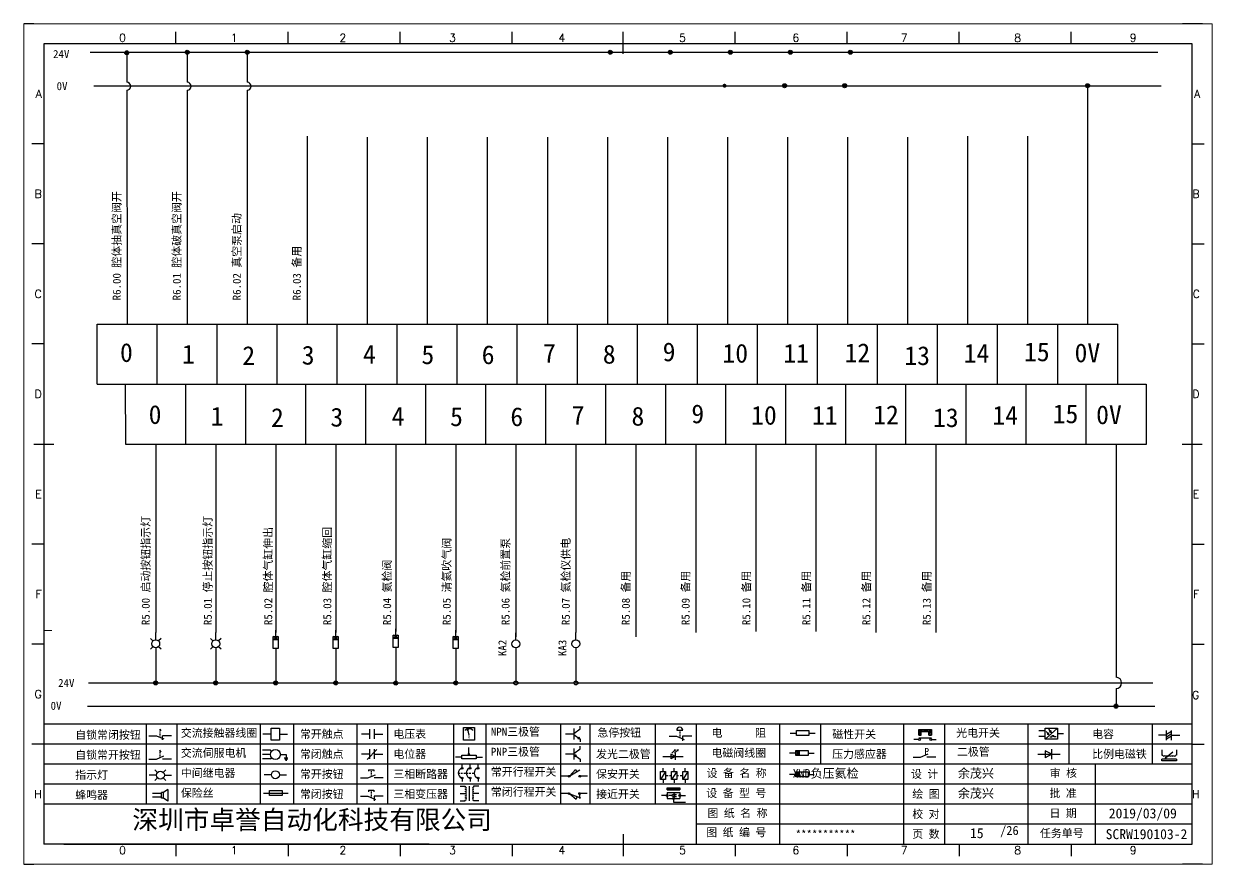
# Model space of a CAD drawing. Header units: millimetres. Extents: x -300 to 4617, y -106 to 3179.
# Drawn here: x 1323.8 to 1620.8, y 2968.8 to 3178.8 of the extents above; entities that cross this region are included whole.
import ezdxf
from ezdxf.enums import TextEntityAlignment as Align

# ---------------------------------------------------------------- set-up
doc = ezdxf.new("R2010")
doc.units = ezdxf.units.MM
doc.layers.add('AE_BOR', color=1, linetype='Continuous')
doc.layers.add('MISC', color=2, linetype='Continuous')
doc.styles.get("Standard").update_dxf_attribs({"font": ''})
doc.styles.add('WD', font='romans.shx', dxfattribs={"width": 0.8, "bigfont": 'gbcbig.shx'})
doc.styles.add('样式 0', font='')
doc.styles.add('汉字', font='')
doc.styles.get('Standard').set_extended_font_data('SimSun')
doc.styles.get('样式 0').set_extended_font_data('KaiTi_GB2312')
doc.styles.get('汉字').set_extended_font_data('新宋体')

# ---------------------------------------------------------------- blocks, each defined once
blk = doc.blocks.new('磁性开关')
at = {"linetype": 'ByBlock'}
h = blk.add_hatch(dxfattribs=at)
h.set_pattern_fill('ANSI31', color=256, scale=0.1, style=0)
h.paths.add_polyline_path([(-1910.88, -776.69), (-1910.88, -775.29), (-1907.69, -775.29), (-1907.69, -776.69), (-1908.31, -776.69), (-1908.31, -775.79), (-1910.25, -775.79), (-1910.25, -776.69)])
for p, q in [((-1910.91, -777.81), (-1912.09, -777.81)), ((-1910.88, -776.69), (-1910.88, -775.29)), ((-1910.88, -775.29), (-1907.69, -775.29)), ((-1910.88, -776.69), (-1910.25, -776.69)), ((-1910.88, -777.39), (-1907.69, -777.39)), ((-1910.25, -776.69), (-1910.25, -775.79)), ((-1910.25, -775.79), (-1908.31, -775.79)), ((-1908.31, -776.69), (-1908.31, -775.79)), ((-1908.31, -776.69), (-1907.69, -776.69)), ((-1907.69, -775.29), (-1907.69, -776.69)), ((-1907.66, -777.81), (-1906.48, -777.81))]:
    blk.add_line(p, q, dxfattribs=at)
for centre in [(-1910.68, -777.81), (-1907.88, -777.81)]:
    blk.add_circle(centre, 0.225, dxfattribs=at)
blk = doc.blocks.new('*U94')
at = {"linetype": 'ByBlock'}
for p, q in [((-1909.23, -780.45), (-1909.23, -780.67)), ((-1909.23, -780.45), (-1908.92, -780.84)), ((-1909.23, -780.84), (-1909.23, -781.05)), ((-1911.92, -782.07), (-1910.06, -782.07)), ((-1910.06, -782.07), (-1908.18, -782.88)), ((-1909.23, -781.23), (-1909.23, -781.44)), ((-1909.23, -781.61), (-1909.23, -781.83)), ((-1909.23, -782), (-1909.23, -782.21)), ((-1909.23, -782.38), (-1909.23, -782.43)), ((-1908.52, -783.07), (-1908.52, -782.07)), ((-1906.25, -782.07), (-1908.52, -782.07))]:
    blk.add_line(p, q, dxfattribs=at)
blk = doc.blocks.new('*U95')
at = {"linetype": 'ByBlock'}
for p, q in [((-1911.92, -792.89), (-1910.06, -792.89)), ((-1910.06, -792.89), (-1908.18, -792.08)), ((-1908.88, -791.17), (-1909.23, -790.71)), ((-1909.23, -790.71), (-1909.23, -790.92)), ((-1909.23, -791.09), (-1909.23, -791.31)), ((-1909.23, -791.48), (-1909.23, -791.69)), ((-1909.23, -791.86), (-1909.23, -792.08)), ((-1909.23, -792.25), (-1909.23, -792.47)), ((-1906.25, -792.89), (-1908.52, -792.89))]:
    blk.add_line(p, q, dxfattribs=at)
blk = doc.blocks.new('蜂鸣器')
at = {"linetype": 'ByBlock'}
for p, q in [((-1907.17, -795.53), (-1908.25, -796.26)), ((-1907.17, -795.53), (-1907.17, -798.41)), ((-1908.8, -796.48), (-1911.01, -796.48)), ((-1908.8, -797.46), (-1911.01, -797.46)), ((-1908.25, -796.26), (-1908.8, -796.26)), ((-1908.8, -797.68), (-1908.8, -796.26)), ((-1908.25, -797.68), (-1908.8, -797.68)), ((-1908.25, -797.68), (-1908.25, -796.26)), ((-1907.17, -798.41), (-1908.25, -797.68))]:
    blk.add_line(p, q, dxfattribs=at)
blk = doc.blocks.new('指示灯')
at = {"linetype": 'ByBlock'}
for p, q in [((-1854.25, -776.92), (-1856.06, -776.92)), ((-1854.62, -775.59), (-1853.97, -776.23)), ((-1854.62, -778.25), (-1853.97, -777.61)), ((-1851.9, -775.59), (-1852.54, -776.23)), ((-1851.9, -778.25), (-1852.54, -777.61)), ((-1852.26, -776.92), (-1850.45, -776.92))]:
    blk.add_line(p, q, dxfattribs=at)
blk.add_circle((-1853.26, -776.92), 0.992, dxfattribs=at)
blk = doc.blocks.new('光电开关')
at = {"linetype": 'ByBlock'}
h = blk.add_hatch(dxfattribs=at)
h.set_pattern_fill('ANSI31', color=256, scale=0.01, style=0)
h.set_pattern_definition([(45, (0.172267, 0), (-0.0224506403, 0.0224506403), [])])
h.paths.add_polyline_path([(-1882.44, -776.34), (-1882.5, -775.91), (-1882.68, -776.07)])
h.paths.add_polyline_path([(-1882.86, -776.23), (-1882.44, -776.34), (-1882.68, -776.07)])
h.paths.add_polyline_path([(-1883.05, -776.88), (-1883.11, -776.45), (-1883.29, -776.61)])
h.paths.add_polyline_path([(-1883.47, -776.77), (-1883.05, -776.88), (-1883.29, -776.61)])
for p, q in [((-1884.01, -775.96), (-1885.56, -775.96)), ((-1884.01, -777.39), (-1885.56, -777.39)), ((-1880.91, -775.3), (-1884.01, -778.05)), ((-1883.75, -776.09), (-1883.05, -776.88)), ((-1883.11, -776.45), (-1883.47, -776.77)), ((-1883.05, -776.88), (-1883.47, -776.77)), ((-1883.14, -775.55), (-1882.44, -776.34)), ((-1883.05, -776.88), (-1883.11, -776.45)), ((-1882.5, -775.91), (-1882.86, -776.23)), ((-1882.44, -776.34), (-1882.86, -776.23)), ((-1882.78, -777.47), (-1882.23, -777.47)), ((-1882.44, -776.34), (-1882.5, -775.91)), ((-1882.23, -777.47), (-1882.23, -777.14)), ((-1882.23, -777.14), (-1881.78, -777.14)), ((-1881.78, -777.47), (-1881.78, -777.14)), ((-1881.23, -777.47), (-1881.78, -777.47)), ((-1879.37, -776.67), (-1880.91, -776.67))]:
    blk.add_line(p, q, dxfattribs=at)
blk.add_lwpolyline([(-1884.01, -775.3), (-1880.91, -775.3), (-1880.91, -778.05), (-1884.01, -778.05)], close=True, dxfattribs=at)
blk = doc.blocks.new('交流接触器线圈')
at = {"linetype": 'ByBlock'}
for p, q in [((-1880.82, -781.77), (-1882.87, -781.77)), ((-1878.72, -781.77), (-1876.67, -781.77))]:
    blk.add_line(p, q, dxfattribs=at)
blk.add_lwpolyline([(-1880.82, -780.28), (-1878.72, -780.28), (-1878.72, -783.26), (-1880.82, -783.26)], close=True, dxfattribs=at)
blk = doc.blocks.new('交流伺服电机')
at = {"linetype": 'ByBlock'}
for p, q in [((-1880.97, -785.75), (-1882.94, -785.75)), ((-1880.97, -786.85), (-1882.94, -786.85)), ((-1880.97, -785.75), (-1880.65, -786.03)), ((-1878.49, -786.85), (-1877.07, -786.85)), ((-1877.07, -786.85), (-1877.07, -787.72)), ((-1880.97, -787.94), (-1882.94, -787.94)), ((-1880.97, -787.94), (-1880.65, -787.67)), ((-1877.54, -787.72), (-1876.59, -787.72)), ((-1877.38, -788.01), (-1876.75, -788.01)), ((-1877.23, -788.29), (-1876.9, -788.29))]:
    blk.add_line(p, q, dxfattribs=at)
blk.add_circle((-1879.73, -786.85), 1.24, dxfattribs=at)
blk = doc.blocks.new('中间继电器')
at = {"linetype": 'ByBlock'}
for p, q in [((-1880.72, -791.92), (-1882.54, -791.92)), ((-1878.74, -791.92), (-1876.92, -791.92))]:
    blk.add_line(p, q, dxfattribs=at)
blk.add_circle((-1879.73, -791.92), 0.992, dxfattribs=at)
blk = doc.blocks.new('保险丝')
at = {"linetype": 'ByBlock'}
blk.add_line((-1882.72, -796.49), (-1876.55, -796.49), dxfattribs=at)
blk.add_lwpolyline([(-1881.2, -795.86), (-1878.06, -795.86), (-1878.06, -797.12), (-1881.2, -797.12)], close=True, dxfattribs=at)
blk = doc.blocks.new('常开按钮')
at = {"linetype": 'ByBlock'}
for p, q in [((-1910.06, -787.73), (-1908.18, -786.93)), ((-1909.9, -785.68), (-1908.56, -785.68)), ((-1909.9, -785.68), (-1909.9, -786.07)), ((-1909.23, -785.68), (-1909.23, -785.89)), ((-1909.23, -786.06), (-1909.23, -786.28)), ((-1909.23, -786.45), (-1909.23, -786.67)), ((-1909.23, -786.84), (-1909.23, -787.05)), ((-1908.56, -785.68), (-1908.56, -786.07)), ((-1911.92, -787.73), (-1910.06, -787.73)), ((-1909.23, -787.22), (-1909.23, -787.38)), ((-1906.25, -787.73), (-1908.52, -787.73))]:
    blk.add_line(p, q, dxfattribs=at)
blk = doc.blocks.new('常开触点')
at = {"linetype": 'ByBlock'}
for p, q in [((-1853.82, -782.99), (-1853.82, -780.56)), ((-1852.6, -782.99), (-1852.6, -780.56)), ((-1853.82, -781.77), (-1855.88, -781.77)), ((-1852.6, -781.77), (-1850.55, -781.77))]:
    blk.add_line(p, q, dxfattribs=at)
blk = doc.blocks.new('常闭触点')
at = {"linetype": 'ByBlock'}
for p, q in [((-1853.82, -786.77), (-1855.88, -786.77)), ((-1852.01, -785.66), (-1854.43, -788.1)), ((-1853.82, -787.99), (-1853.82, -785.56)), ((-1852.6, -787.99), (-1852.6, -785.56)), ((-1852.6, -786.77), (-1850.55, -786.77))]:
    blk.add_line(p, q, dxfattribs=at)
blk = doc.blocks.new('常闭按钮')
at = {"linetype": 'ByBlock'}
for p, q in [((-1856.13, -792.28), (-1854.28, -792.28)), ((-1854.28, -792.28), (-1852.4, -793.09)), ((-1854.11, -790.83), (-1852.77, -790.83)), ((-1854.11, -790.83), (-1854.11, -791.22)), ((-1853.44, -790.83), (-1853.44, -791.04)), ((-1853.44, -791.21), (-1853.44, -791.43)), ((-1853.44, -791.6), (-1853.44, -791.82)), ((-1853.44, -791.99), (-1853.44, -792.2)), ((-1853.44, -792.37), (-1853.44, -792.53)), ((-1852.77, -790.83), (-1852.77, -791.22)), ((-1850.47, -792.28), (-1852.73, -792.28)), ((-1852.73, -792.28), (-1852.73, -793.43))]:
    blk.add_line(p, q, dxfattribs=at)
blk = doc.blocks.new('电磁阀线圈')
at = {"linetype": 'ByBlock'}
for p, q in [((-1854.61, -795.92), (-1853.75, -797.16)), ((-1853.75, -795.92), (-1854.61, -797.16)), ((-1853.75, -795.92), (-1853.75, -797.16)), ((-1854.61, -796.54), (-1856.17, -796.54)), ((-1851.53, -796.54), (-1849.97, -796.54))]:
    blk.add_line(p, q, dxfattribs=at)
blk.add_lwpolyline([(-1854.61, -795.92), (-1851.53, -795.92), (-1851.53, -797.16), (-1854.61, -797.16)], close=True, dxfattribs=at)
blk = doc.blocks.new('电压表')
at = {"linetype": 'ByBlock'}
for p, q in [((-1814.84, -780.75), (-1814.91, -781.13)), ((-1814.6, -781.05), (-1814.91, -781.13)), ((-1814.84, -780.75), (-1814.46, -782.26)), ((-1814.84, -780.75), (-1814.6, -781.05))]:
    blk.add_line(p, q, dxfattribs=at)
blk.add_lwpolyline([(-1815.84, -780.34), (-1813.07, -780.34), (-1813.07, -783.49), (-1815.84, -783.49)], close=True, dxfattribs=at)
blk.add_arc((-1814.46, -782.26), 1.56, 46.8313, 133.1687, dxfattribs=at)
at = {"linetype": 'ByBlock', "insert": (-1814.7, -782.39), "char_height": 0.75, "width": 0.6768, "attachment_point": 1}
blk.add_mtext('V', dxfattribs=at)
blk = doc.blocks.new('电位器')
at = {"linetype": 'ByBlock'}
for p, q in [((-1814.45, -787.3), (-1814.62, -786.96)), ((-1814.62, -786.96), (-1814.27, -786.96)), ((-1814.45, -787.3), (-1814.45, -785.39)), ((-1814.45, -787.3), (-1814.27, -786.96)), ((-1816.21, -787.75), (-1817.79, -787.75)), ((-1812.68, -787.75), (-1811.1, -787.75))]:
    blk.add_line(p, q, dxfattribs=at)
blk.add_lwpolyline([(-1816.21, -787.3), (-1812.68, -787.3), (-1812.68, -788.2), (-1816.21, -788.2)], close=True, dxfattribs=at)
blk = doc.blocks.new('三相断路器')
at = {"linetype": 'ByBlock'}
for p, q in [((-1816.17, -790.33), (-1816.17, -789.7)), ((-1814.17, -790.33), (-1814.17, -789.7)), ((-1812.18, -790.33), (-1812.18, -789.7)), ((-1817.14, -791.74), (-1816.72, -791.74)), ((-1816.45, -791.74), (-1816.03, -791.74)), ((-1815.76, -791.74), (-1815.34, -791.74)), ((-1815.07, -791.74), (-1814.65, -791.74)), ((-1814.38, -791.74), (-1813.96, -791.74)), ((-1813.69, -791.74), (-1813.27, -791.74)), ((-1816.17, -793.19), (-1816.17, -793.83)), ((-1814.17, -793.19), (-1814.17, -793.83)), ((-1812.18, -793.19), (-1812.18, -793.83))]:
    blk.add_line(p, q, dxfattribs=at)
for centre in [(-1816.17, -790.55), (-1816.17, -792.98), (-1814.17, -790.55), (-1814.17, -792.98), (-1812.18, -790.55), (-1812.18, -792.98)]:
    blk.add_circle(centre, 0.219, dxfattribs=at)
for centre in [(-1815.81, -791.74), (-1813.82, -791.74), (-1811.83, -791.74)]:
    blk.add_arc(centre, 1.32, 115.5791, 244.4209, dxfattribs=at)
blk = doc.blocks.new('三相变压器')
at = {"linetype": 'ByBlock'}
for p, q in [((-1816.69, -795.03), (-1815.37, -795.03)), ((-1815.37, -795.03), (-1815.37, -795.24)), ((-1814.34, -798.7), (-1814.34, -795.04)), ((-1812, -795.03), (-1813.32, -795.03)), ((-1813.32, -795.03), (-1813.32, -795.24)), ((-1816.69, -796.87), (-1815.37, -796.87)), ((-1816.69, -798.71), (-1815.37, -798.71)), ((-1815.37, -798.71), (-1815.37, -798.5)), ((-1812, -796.87), (-1813.32, -796.87)), ((-1813.32, -798.71), (-1813.32, -798.5)), ((-1812, -798.71), (-1813.32, -798.71))]:
    blk.add_line(p, q, dxfattribs=at)
for centre, start, end in [((-1815.37, -795.51), 270, 90), ((-1815.37, -796.06), 270, 90), ((-1813.32, -795.51), 90, 270), ((-1813.32, -796.06), 90, 270), ((-1815.37, -796.6), 270, 90), ((-1815.37, -797.14), 270, 90), ((-1815.37, -797.68), 270, 90), ((-1815.37, -798.23), 270, 90), ((-1813.32, -796.6), 90, 270), ((-1813.32, -797.14), 90, 270), ((-1813.32, -797.68), 90, 270), ((-1813.32, -798.23), 90, 270)]:
    blk.add_arc(centre, 0.271, start, end, dxfattribs=at)
blk = doc.blocks.new('压力感应器')
at = {"linetype": 'ByBlock'}
for p, q in [((-1817.44, -777.73), (-1815.59, -777.73)), ((-1815.59, -777.73), (-1813.71, -776.93)), ((-1811.78, -777.73), (-1814.05, -777.73))]:
    blk.add_line(p, q, dxfattribs=at)
at = {"linetype": 'ByBlock', "insert": (-1814.65, -775.48), "char_height": 1.68, "width": 1.2242, "attachment_point": 1}
blk.add_mtext('{\\fNSimSun|b0|i0|c134|p49;P}', dxfattribs=at)
blk = doc.blocks.new('二极管')
at = {"linetype": 'ByBlock'}
for p, q in [((-1787.52, -776.77), (-1781.92, -776.77)), ((-1783.97, -776.77), (-1785.69, -775.9)), ((-1785.69, -775.9), (-1785.69, -777.65)), ((-1783.97, -776.77), (-1785.69, -777.65)), ((-1783.97, -777.99), (-1783.97, -775.56))]:
    blk.add_line(p, q, dxfattribs=at)
blk = doc.blocks.new('NPN三极管')
at = {"linetype": 'ByBlock'}
for p, q in [((-1785.73, -780.61), (-1785.73, -783.32)), ((-1785.73, -781.82), (-1784.15, -780.66)), ((-1784.15, -780.66), (-1784.15, -779.98)), ((-1785.73, -781.97), (-1787.81, -781.97)), ((-1785.73, -782.11), (-1784.15, -783.27)), ((-1784.41, -782.73), (-1784.74, -783.18)), ((-1784.15, -783.27), (-1784.74, -783.18)), ((-1784.15, -783.27), (-1784.41, -782.73)), ((-1784.15, -783.27), (-1784.15, -783.96))]:
    blk.add_line(p, q, dxfattribs=at)
blk = doc.blocks.new('PNP三极管')
at = {"linetype": 'ByBlock'}
for p, q in [((-1784.9, -786.74), (-1786.98, -786.74)), ((-1784.9, -785.38), (-1784.9, -788.09)), ((-1784.9, -786.59), (-1783.32, -785.43)), ((-1784.9, -786.88), (-1783.32, -788.04)), ((-1784.9, -786.88), (-1784.31, -786.97)), ((-1784.9, -786.88), (-1784.64, -787.42)), ((-1784.31, -786.97), (-1784.64, -787.42)), ((-1783.32, -785.43), (-1783.32, -784.75)), ((-1783.32, -788.04), (-1783.32, -788.73))]:
    blk.add_line(p, q, dxfattribs=at)
blk = doc.blocks.new('常开行程开关')
at = {"linetype": 'ByBlock'}
for p, q in [((-1786.29, -792.3), (-1788.01, -792.3)), ((-1785.89, -792.17), (-1784.52, -790.62)), ((-1785.89, -792.17), (-1783.43, -790.72)), ((-1784.52, -790.62), (-1784.19, -791.17)), ((-1781.48, -792.3), (-1783.21, -792.3))]:
    blk.add_line(p, q, dxfattribs=at)
for centre in [(-1786.07, -792.3), (-1783.42, -792.3)]:
    blk.add_circle(centre, 0.219, dxfattribs=at)
blk = doc.blocks.new('常闭行程开关')
at = {"linetype": 'ByBlock'}
for p, q in [((-1786.34, -796.62), (-1788.07, -796.62)), ((-1785.93, -796.72), (-1783.25, -797.7)), ((-1785.93, -796.72), (-1784.3, -798)), ((-1784.3, -798), (-1784.08, -797.4)), ((-1783.48, -796.84), (-1783.48, -797.85)), ((-1781.54, -796.62), (-1783.26, -796.62))]:
    blk.add_line(p, q, dxfattribs=at)
for centre in [(-1786.12, -796.62), (-1783.48, -796.62)]:
    blk.add_circle(centre, 0.219, dxfattribs=at)
blk = doc.blocks.new('电容')
at = {"linetype": 'ByBlock'}
for p, q in [((-1756.08, -782.99), (-1756.08, -780.56)), ((-1754.86, -780.79), (-1756.08, -781.55)), ((-1754.86, -782.99), (-1754.86, -780.56)), ((-1756.08, -781.77), (-1758.13, -781.77)), ((-1754.86, -781.44), (-1756.08, -782.2)), ((-1754.86, -781.99), (-1756.08, -782.75)), ((-1754.86, -781.77), (-1752.81, -781.77))]:
    blk.add_line(p, q, dxfattribs=at)
blk = doc.blocks.new('发光二极管')
at = {"linetype": 'ByBlock'}
for p, q in [((-1758.01, -786.77), (-1752.89, -786.77)), ((-1754.84, -786.77), (-1756.04, -786.16)), ((-1756.04, -786.16), (-1756.04, -787.39)), ((-1754.84, -786.77), (-1756.04, -787.39)), ((-1755.78, -785.92), (-1754.89, -785.14)), ((-1754.89, -785.14), (-1755.2, -785.22)), ((-1755.2, -785.22), (-1755.01, -785.43)), ((-1755.08, -785.92), (-1754.18, -785.14)), ((-1754.89, -785.14), (-1755.01, -785.43)), ((-1754.84, -787.63), (-1754.84, -785.92)), ((-1754.18, -785.14), (-1754.49, -785.22)), ((-1754.49, -785.22), (-1754.31, -785.43)), ((-1754.18, -785.14), (-1754.31, -785.43))]:
    blk.add_line(p, q, dxfattribs=at)
blk = doc.blocks.new('比例电磁阀')
at = {"linetype": 'ByBlock'}
for p, q in [((-1757.26, -775.38), (-1757.26, -776.71)), ((-1757.26, -776.71), (-1757.05, -776.71)), ((-1753.6, -777.73), (-1757.25, -777.73)), ((-1757.25, -778.13), (-1757.25, -777.73)), ((-1753.6, -778.13), (-1757.25, -778.13)), ((-1754.5, -775.98), (-1756.35, -777.44)), ((-1756.35, -777.44), (-1756.25, -777.25)), ((-1756.35, -777.44), (-1756.15, -777.38)), ((-1756.15, -777.38), (-1756.25, -777.25)), ((-1753.58, -776.71), (-1753.8, -776.71)), ((-1753.6, -777.73), (-1753.6, -778.13)), ((-1753.58, -775.38), (-1753.58, -776.71))]:
    blk.add_line(p, q, dxfattribs=at)
for centre in [(-1756.78, -776.71), (-1756.24, -776.71), (-1755.7, -776.71), (-1755.15, -776.71), (-1754.61, -776.71), (-1754.07, -776.71)]:
    blk.add_arc(centre, 0.271, 180, 0, dxfattribs=at)
blk = doc.blocks.new('保安开关')
at = {"linetype": 'ByBlock'}
for p, q in [((-1757.96, -790.79), (-1757.96, -789.97)), ((-1755.17, -790.79), (-1755.17, -789.97)), ((-1752.39, -790.79), (-1752.39, -789.97)), ((-1757.33, -790.79), (-1758.6, -792.81)), ((-1757.96, -792.81), (-1757.96, -793.62)), ((-1757.33, -791.8), (-1756.72, -791.8)), ((-1756.35, -791.8), (-1755.89, -791.8)), ((-1754.54, -790.79), (-1755.81, -792.81)), ((-1755.17, -792.81), (-1755.17, -793.62)), ((-1754.52, -791.8), (-1754.06, -791.8)), ((-1753.69, -791.8), (-1753.08, -791.8)), ((-1751.75, -790.79), (-1753.02, -792.81)), ((-1752.39, -792.81), (-1752.39, -793.62))]:
    blk.add_line(p, q, dxfattribs=at)
for points in [[(-1758.6, -790.79), (-1757.33, -790.79), (-1757.33, -792.81), (-1758.6, -792.81)], [(-1755.81, -790.79), (-1754.54, -790.79), (-1754.54, -792.81), (-1755.81, -792.81)], [(-1753.02, -790.79), (-1751.75, -790.79), (-1751.75, -792.81), (-1753.02, -792.81)]]:
    blk.add_lwpolyline(points, close=True, dxfattribs=at)
blk = doc.blocks.new('接近开关')
at = {"linetype": 'ByBlock'}
h = blk.add_hatch(dxfattribs=at)
h.set_pattern_fill('ANSI31', color=256, scale=0.01, style=0)
h.set_pattern_definition([(45, (-89.131516, -30.795668), (-0.0224506403, 0.0224506403), [])])
h.paths.add_polyline_path([(-1516.96, -1123.35), (-1516.96, -1122.85), (-1513.76, -1122.85), (-1513.76, -1123.35)])
for p, q in [((-1517.18, -1124.71), (-1518.36, -1124.71)), ((-1516.96, -1123.35), (-1516.96, -1122.85)), ((-1516.96, -1122.85), (-1513.76, -1122.85)), ((-1516.96, -1123.35), (-1513.76, -1123.35)), ((-1516.96, -1123.95), (-1513.76, -1123.95)), ((-1516.96, -1123.95), (-1516.96, -1125.47)), ((-1516.96, -1125.47), (-1513.76, -1125.47)), ((-1515.91, -1124.71), (-1516.45, -1124.71)), ((-1515.11, -1124.31), (-1515.91, -1124.71)), ((-1515.11, -1125.11), (-1515.91, -1124.71)), ((-1515.33, -1124.53), (-1515.17, -1124.53)), ((-1515.33, -1124.88), (-1515.17, -1124.88)), ((-1515.25, -1124.45), (-1515.25, -1124.61)), ((-1515.11, -1124.31), (-1515.11, -1125.11)), ((-1515.11, -1124.48), (-1514.58, -1124.48)), ((-1515.11, -1124.94), (-1514.58, -1124.94)), ((-1513.76, -1122.85), (-1513.76, -1123.35)), ((-1513.76, -1123.95), (-1513.76, -1125.47)), ((-1513.54, -1124.71), (-1512.36, -1124.71)), ((-1515.36, -1125.69), (-1515.36, -1126.36)), ((-1515.36, -1126.36), (-1512.36, -1126.36))]:
    blk.add_line(p, q, dxfattribs=at)
for centre in [(-1516.96, -1124.71), (-1515.36, -1125.47), (-1513.76, -1124.71)]:
    blk.add_circle(centre, 0.225, dxfattribs=at)
blk = doc.blocks.new('电阻')
at = {"linetype": 'ByBlock'}
for p, q in [((-3.09, 0), (-1.57, 0)), ((1.57, 0), (3.09, 0))]:
    blk.add_line(p, q, dxfattribs=at)
blk.add_lwpolyline([(-1.57, 0.63), (1.57, 0.63), (1.57, -0.63), (-1.57, -0.63)], close=True, dxfattribs=at)
blk = doc.blocks.new('急停按钮')
at = {"linetype": 'ByBlock'}
for p, q in [((-1.86, 0), (0, 0)), ((0, 0), (1.88, -0.81)), ((0.06, 1.45), (1.61, 1.45)), ((0.83, 1.45), (0.83, 1.24)), ((0.83, 1.07), (0.83, 0.85)), ((0.83, 0.68), (0.83, 0.47)), ((0.83, 0.29), (0.83, 0.08)), ((3.81, 0), (1.54, 0)), ((1.54, 0), (1.54, -1.15)), ((0.83, -0.09), (0.83, -0.24))]:
    blk.add_line(p, q, dxfattribs=at)
blk.add_arc((0.83, 1.45), 0.774, 0, 180)

msp = doc.modelspace()

# ---------------------------------------------------------------- hatches: boundary and pattern name
h = msp.add_hatch()
h.set_pattern_fill('ANGLE', color=256)
h.set_pattern_definition([(0, (0, 0), (0, 6.985), [5.08, -1.905]), (90, (0, 0), (-6.985, 4e-16), [5.08, -1.905])])
h.paths.add_polyline_path([(1350.038, 3171.714, 0.7544865), (1349.076, 3171.714)])
h.paths.add_polyline_path([(1349.557, 3171.714), (1349.076, 3171.714, 0.0696281), (1349.057, 3171.576, 0.4146723), (1349.558, 3171.076)])
h.paths.add_polyline_path([(1350.057, 3171.576, 0.0696281), (1350.038, 3171.714), (1349.557, 3171.714), (1349.558, 3171.076, 0.413755)])
h = msp.add_hatch(color=256)
h.dxf.hatch_style = 1
h.paths.add_polyline_path([(1350.038, 3171.714, 0.7544865), (1349.076, 3171.714)])
h.paths.add_polyline_path([(1349.557, 3171.714), (1349.076, 3171.714, 0.0696281), (1349.057, 3171.576, 0.4146723), (1349.558, 3171.076)])
h.paths.add_polyline_path([(1350.057, 3171.576, 0.0696281), (1350.038, 3171.714), (1349.557, 3171.714), (1349.558, 3171.076, 0.413755)])
h = msp.add_hatch(color=256)
h.dxf.hatch_style = 1
h.paths.add_polyline_path([(1365.163, 3171.714, 1), (1364.163, 3171.714)])
h.paths.add_polyline_path([(1364.663, 3171.714), (1364.163, 3171.714, 0.4142136), (1364.663, 3171.214)])
h.paths.add_polyline_path([(1365.163, 3171.714), (1364.663, 3171.714), (1364.663, 3171.214, 0.4142136)])
h = msp.add_hatch(color=256)
h.dxf.hatch_style = 1
h.paths.add_polyline_path([(1379.163, 3171.714), (1380.163, 3171.714, 1)])
h.paths.add_polyline_path([(1380.163, 3171.714), (1379.163, 3171.714, 1)])
at = {"lineweight": -2}
h = msp.add_hatch(color=0, dxfattribs=at)
edge = h.paths.add_edge_path()
edge.add_arc((1470.376, 3171.714), 0.5, 0, 360)
h = msp.add_hatch(color=0, dxfattribs=at)
edge = h.paths.add_edge_path()
edge.add_arc((1485.376, 3171.714), 0.5, 0, 360)
h = msp.add_hatch(color=0, dxfattribs=at)
edge = h.paths.add_edge_path()
edge.add_arc((1500.376, 3171.714), 0.5, 0, 360)
h = msp.add_hatch(color=0, dxfattribs=at)
edge = h.paths.add_edge_path()
edge.add_arc((1515.376, 3171.714), 0.5, 0, 360)
h = msp.add_hatch(color=0, dxfattribs=at)
edge = h.paths.add_edge_path()
edge.add_arc((1530.376, 3171.714), 0.5, 0, 360)
h = msp.add_hatch(color=0, dxfattribs=at)
edge = h.paths.add_edge_path()
edge.add_arc((1498.951, 3163.35), 0.5, 0, 360)
h = msp.add_hatch(color=0, dxfattribs=at)
edge = h.paths.add_edge_path()
edge.add_arc((1513.951, 3163.35), 0.5, 0, 360)
h = msp.add_hatch(color=0, dxfattribs=at)
edge = h.paths.add_edge_path()
edge.add_arc((1528.951, 3163.35), 0.5, 0, 360)
h = msp.add_hatch(color=0, dxfattribs=at)
edge = h.paths.add_edge_path()
edge.add_arc((1589.663, 3163.35), 0.5, 0, 360)
h = msp.add_hatch(color=0, dxfattribs=at)
edge = h.paths.add_edge_path()
edge.add_arc((1356.788, 3014.138), 0.5, 0, 360)
h = msp.add_hatch(color=0, dxfattribs=at)
edge = h.paths.add_edge_path()
edge.add_arc((1371.788, 3014.138), 0.5, 0, 360)
h = msp.add_hatch(color=0, dxfattribs=at)
edge = h.paths.add_edge_path()
edge.add_arc((1386.788, 3014.138), 0.5, 0, 360)
h = msp.add_hatch(color=0, dxfattribs=at)
edge = h.paths.add_edge_path()
edge.add_arc((1401.788, 3014.138), 0.5, 0, 360)
h = msp.add_hatch(color=0, dxfattribs=at)
edge = h.paths.add_edge_path()
edge.add_arc((1416.788, 3014.084), 0.5, 0, 360)
h = msp.add_hatch(color=0, dxfattribs=at)
edge = h.paths.add_edge_path()
edge.add_arc((1431.788, 3014.138), 0.5, 0, 360)
h = msp.add_hatch(color=0, dxfattribs=at)
edge = h.paths.add_edge_path()
edge.add_arc((1596.788, 3008.321), 0.5, 0, 360)

# ---------------------------------------------------------------- linework, layer by layer
at = {"color": 7}
for p, q in [((1615.825, 3173.828), (1328.825, 3173.828)), ((1328.825, 3173.828), (1328.825, 2973.828)), ((1615.825, 2973.828), (1615.825, 3173.828)), ((1333.855, 2973.828), (1613.355, 2973.828)), ((1454.622, 2973.828), (1514.572, 2973.828)), ((1514.572, 2973.828), (1583.357, 2973.828))]:
    msp.add_line(p, q, dxfattribs=at)
at = {"color": 0, "lineweight": -2}
for p, q in [((1340.45, 3171.714), (1607.203, 3171.714)), ((1349.557, 3171.714), (1349.568, 3164.211)), ((1364.663, 3171.787), (1364.663, 3164.211)), ((1379.663, 3171.618), (1379.663, 3164.211)), ((1341.334, 3163.35), (1608.087, 3163.35)), ((1589.663, 3163.35), (1589.663, 3103.744)), ((1349.572, 3162.212), (1349.663, 3103.744)), ((1364.663, 3162.212), (1364.663, 3103.744)), ((1379.663, 3162.212), (1379.663, 3103.744)), ((1394.663, 3150.778), (1394.663, 3103.744)), ((1409.663, 3150.495), (1409.663, 3103.744)), ((1424.663, 3150.495), (1424.663, 3103.744)), ((1439.663, 3150.495), (1439.663, 3103.744)), ((1454.663, 3150.495), (1454.663, 3103.744)), ((1469.663, 3150.495), (1469.663, 3103.744)), ((1484.663, 3150.495), (1484.663, 3103.744)), ((1499.663, 3150.495), (1499.663, 3103.744)), ((1514.663, 3150.495), (1514.663, 3103.744)), ((1529.663, 3150.495), (1529.663, 3103.744)), ((1544.663, 3150.495), (1544.663, 3103.744)), ((1559.663, 3150.778), (1559.663, 3103.744)), ((1574.663, 3150.778), (1574.663, 3103.744)), ((1582.163, 3103.744), (1582.163, 3088.744)), ((1342.163, 3088.744), (1604.288, 3088.744)), ((1364.288, 3073.744), (1364.288, 3088.744)), ((1379.288, 3073.744), (1379.288, 3088.744)), ((1394.288, 3073.744), (1394.288, 3088.744)), ((1409.288, 3073.744), (1409.288, 3088.744)), ((1424.288, 3073.744), (1424.288, 3088.744)), ((1439.288, 3073.744), (1439.288, 3088.744)), ((1454.288, 3073.744), (1454.288, 3088.744)), ((1469.288, 3073.744), (1469.288, 3088.744)), ((1484.288, 3073.744), (1484.288, 3088.744)), ((1499.288, 3073.744), (1499.288, 3088.744)), ((1514.288, 3073.744), (1514.288, 3088.744)), ((1529.288, 3073.744), (1529.288, 3088.744)), ((1544.288, 3073.744), (1544.288, 3088.744)), ((1559.288, 3073.744), (1559.288, 3088.744)), ((1574.288, 3073.744), (1574.288, 3088.744)), ((1589.288, 3088.744), (1589.288, 3088.744)), ((1589.288, 3073.744), (1589.288, 3088.744)), ((1356.788, 3073.744), (1356.788, 3026.711)), ((1371.788, 3073.744), (1371.788, 3026.711)), ((1386.788, 3073.744), (1386.788, 3026.711)), ((1401.788, 3073.744), (1401.788, 3026.711)), ((1416.788, 3073.744), (1416.788, 3026.994)), ((1431.788, 3073.744), (1431.788, 3026.711)), ((1446.788, 3073.744), (1446.788, 3025.679)), ((1461.788, 3073.744), (1461.788, 3026.711)), ((1476.788, 3073.744), (1476.788, 3025.679)), ((1491.788, 3073.744), (1491.788, 3026.711)), ((1506.788, 3073.744), (1506.788, 3026.994)), ((1521.788, 3073.744), (1521.788, 3026.994)), ((1536.788, 3073.744), (1536.788, 3026.711)), ((1551.788, 3073.744), (1551.788, 3026.711)), ((1596.788, 3073.744), (1596.788, 3015.533)), ((1356.788, 3021.382), (1356.788, 3014.138)), ((1371.788, 3021.382), (1371.788, 3014.138)), ((1386.788, 3021.382), (1386.788, 3014.138)), ((1401.788, 3021.382), (1401.788, 3014.138)), ((1416.788, 3021.328), (1416.788, 3014.084)), ((1431.788, 3021.382), (1431.788, 3014.138)), ((1446.788, 3021.059), (1446.788, 3014.138)), ((1446.788, 3021.059), (1446.788, 3014.138)), ((1461.788, 3021.099), (1461.788, 3014.138)), ((1339.966, 3014.138), (1605.956, 3014.138)), ((1596.788, 3012.744), (1596.788, 3008.321)), ((1339.729, 3008.321), (1606.482, 3008.321))]:
    msp.add_line(p, q, dxfattribs=at)
at = {"color": 7, "lineweight": 9, "ltscale": 0.1}
for p, q in [((1328.825, 3027.257), (1330.825, 3027.257)), ((1425.16, 2973.828), (1454.622, 2973.828)), ((1453.264, 2973.828), (1453.264, 2973.828)), ((1453.264, 2973.828), (1453.264, 2973.828)), ((1453.264, 2973.828), (1453.264, 2973.828)), ((1453.264, 2973.828), (1453.264, 2973.828))]:
    msp.add_line(p, q, dxfattribs=at)
at = {"color": 7, "linetype": 'ByBlock'}
for p, q in [((1615.825, 3003.828), (1328.825, 3003.828)), ((1615.825, 2998.828), (1328.825, 2998.828)), ((1615.825, 2993.828), (1328.825, 2993.828)), ((1615.825, 2988.828), (1328.825, 2988.828)), ((1615.825, 2983.828), (1328.825, 2983.828)), ((1615.825, 2978.828), (1491.849, 2978.828))]:
    msp.add_line(p, q, dxfattribs=at)
at = {"color": 7, "lineweight": -2}
for p, q in [((1354.404, 3003.828), (1354.404, 2983.828)), ((1362.081, 3003.828), (1362.081, 2983.828)), ((1382.871, 3003.828), (1382.871, 2983.828)), ((1391.224, 3003.828), (1391.224, 2983.828)), ((1407.079, 3003.828), (1407.079, 2983.828)), ((1414.728, 3003.828), (1414.728, 2983.828)), ((1431.22, 3003.828), (1431.22, 2983.828)), ((1439.322, 3003.828), (1439.322, 2983.828)), ((1457.941, 3003.828), (1457.941, 2983.828)), ((1465.3, 3003.828), (1465.3, 2983.828)), ((1481.611, 3003.828), (1481.611, 2983.828)), ((1491.849, 3003.828), (1491.849, 2973.913)), ((1512.659, 3003.828), (1512.659, 2993.828)), ((1522.897, 3003.828), (1522.897, 2993.828)), ((1543.707, 3003.828), (1543.707, 2993.828)), ((1553.945, 3003.828), (1553.945, 2993.828)), ((1574.755, 3003.828), (1574.755, 2993.828)), ((1584.993, 3003.828), (1584.993, 2993.828)), ((1605.803, 3003.828), (1605.803, 2993.828)), ((1512.659, 2993.828), (1512.659, 2973.913)), ((1543.707, 2993.828), (1543.707, 2973.828)), ((1553.945, 2993.828), (1553.945, 2973.828)), ((1574.755, 2993.828), (1574.755, 2973.828)), ((1591.608, 2993.828), (1591.608, 2973.828))]:
    msp.add_line(p, q, dxfattribs=at)
at = {"color": 7, "ltscale": 2}
for p, q in [((1615.825, 2973.828), (1615.825, 2995.274)), ((1425.16, 2973.828), (1328.825, 2973.828)), ((1583.357, 2973.828), (1613.355, 2973.828)), ((1583.357, 2973.828), (1615.825, 2973.828))]:
    msp.add_line(p, q, dxfattribs=at)
at = {"color": 0, "lineweight": -2}
for points in [[(1342.163, 3103.744), (1357.163, 3103.744)], [(1342.163, 3088.744), (1342.163, 3103.744)], [(1357.163, 3103.744), (1372.163, 3103.744)], [(1357.163, 3088.744), (1357.163, 3103.744)], [(1372.163, 3103.744), (1387.163, 3103.744)], [(1372.163, 3088.744), (1372.163, 3103.744)], [(1387.163, 3103.744), (1402.163, 3103.744)], [(1387.163, 3088.744), (1387.163, 3103.744)], [(1402.163, 3103.744), (1417.163, 3103.744)], [(1402.163, 3088.744), (1402.163, 3103.744)], [(1417.163, 3103.744), (1432.163, 3103.744)], [(1417.163, 3088.744), (1417.163, 3103.744)], [(1432.163, 3103.744), (1447.163, 3103.744)], [(1432.163, 3088.744), (1432.163, 3103.744)], [(1447.163, 3103.744), (1462.163, 3103.744)], [(1447.163, 3088.744), (1447.163, 3103.744)], [(1462.163, 3103.744), (1477.163, 3103.744)], [(1462.163, 3088.744), (1462.163, 3103.744)], [(1477.163, 3103.744), (1492.163, 3103.744)], [(1477.163, 3088.744), (1477.163, 3103.744)], [(1492.163, 3103.744), (1507.163, 3103.744)], [(1492.163, 3088.744), (1492.163, 3103.744)], [(1507.163, 3103.744), (1522.163, 3103.744)], [(1507.163, 3088.744), (1507.163, 3103.744)], [(1522.163, 3103.744), (1537.163, 3103.744)], [(1522.163, 3088.744), (1522.163, 3103.744)], [(1537.163, 3103.744), (1552.163, 3103.744)], [(1537.163, 3088.744), (1537.163, 3103.744)], [(1552.163, 3103.744), (1567.163, 3103.744)], [(1552.163, 3088.744), (1552.163, 3103.744)], [(1567.163, 3103.744), (1582.163, 3103.744)], [(1567.163, 3088.744), (1567.163, 3103.744)], [(1582.163, 3103.744), (1597.163, 3103.744), (1597.163, 3088.744)], [(1364.288, 3073.744), (1349.288, 3073.744), (1349.253, 3088.744)], [(1604.288, 3088.744), (1604.288, 3073.744), (1589.288, 3073.744)], [(1379.288, 3073.744), (1364.288, 3073.744)], [(1394.288, 3073.744), (1379.288, 3073.744)], [(1409.288, 3073.744), (1394.288, 3073.744)], [(1424.288, 3073.744), (1409.288, 3073.744)], [(1439.288, 3073.744), (1424.288, 3073.744)], [(1454.288, 3073.744), (1439.288, 3073.744)], [(1469.288, 3073.744), (1454.288, 3073.744)], [(1484.288, 3073.744), (1469.288, 3073.744)], [(1499.288, 3073.744), (1484.288, 3073.744)], [(1514.288, 3073.744), (1499.288, 3073.744)], [(1529.288, 3073.744), (1514.288, 3073.744)], [(1544.288, 3073.744), (1529.288, 3073.744)], [(1559.288, 3073.744), (1544.288, 3073.744)], [(1574.288, 3073.744), (1559.288, 3073.744)], [(1589.288, 3073.744), (1574.288, 3073.744)]]:
    msp.add_lwpolyline(points, dxfattribs=at)
for centre in [(1349.557, 3171.576), (1364.663, 3171.714), (1379.663, 3171.714), (1470.376, 3171.714), (1485.376, 3171.714), (1500.376, 3171.714), (1515.376, 3171.714), (1530.376, 3171.714), (1513.951, 3163.35), (1528.951, 3163.35), (1589.663, 3163.35), (1356.788, 3014.138), (1371.788, 3014.138), (1386.788, 3014.138), (1401.788, 3014.138), (1416.788, 3014.084), (1431.788, 3014.138), (1446.788, 3014.138), (1461.788, 3014.138), (1596.788, 3008.321)]:
    msp.add_circle(centre, 0.5, dxfattribs=at)
for centre in [(1349.557, 3163.211), (1364.65, 3163.211), (1379.65, 3163.211)]:
    msp.add_arc(centre, 1, 270, 90, dxfattribs=at)
at = {"color": 0, "ltscale": 2}
msp.add_arc((1596.788, 3014.138), 1.394, 270, 90, dxfattribs=at)
at = {"layer": 'AE_BOR', "color": 7, "lineweight": 30}
for p, q in [((1326.355, 3178.828), (1323.822, 3178.828)), ((1618.355, 3178.828), (1613.355, 3178.828)), ((1473.605, 3171.328), (1473.605, 3176.328)), ((1326.325, 3073.828), (1331.325, 3073.828)), ((1613.325, 3073.828), (1618.325, 3073.828)), ((1473.605, 2976.328), (1473.605, 2971.328)), ((1473.605, 2973.828), (1473.605, 2971.328)), ((1323.822, 2968.828), (1326.355, 2968.828)), ((1618.355, 2968.828), (1613.355, 2968.828))]:
    msp.add_line(p, q, dxfattribs=at)
at = {"layer": 'AE_BOR', "color": 7, "lineweight": 15}
for p, q in [((1323.822, 3178.828), (1620.822, 3178.828)), ((1323.822, 2968.828), (1323.822, 3178.828)), ((1620.822, 3178.828), (1620.822, 2968.828)), ((1620.822, 2968.828), (1323.822, 2968.828))]:
    msp.add_line(p, q, dxfattribs=at)
at = {"layer": 'AE_BOR', "color": 7}
for p, q in [((1361.855, 3173.828), (1361.855, 3176.828)), ((1389.855, 3173.828), (1389.855, 3176.828)), ((1417.855, 3173.828), (1417.855, 3176.828)), ((1445.855, 3173.828), (1445.855, 3176.828)), ((1473.605, 3173.828), (1473.605, 3176.828)), ((1501.605, 3173.828), (1501.605, 3176.828)), ((1529.605, 3173.828), (1529.605, 3176.828)), ((1557.605, 3173.828), (1557.605, 3176.828)), ((1585.605, 3173.828), (1585.605, 3176.828)), ((1328.825, 3148.828), (1325.825, 3148.828)), ((1615.825, 3148.828), (1618.825, 3148.828)), ((1328.825, 3123.828), (1325.825, 3123.828)), ((1615.825, 3123.828), (1618.825, 3123.828)), ((1328.825, 3098.828), (1325.825, 3098.828)), ((1615.825, 3098.828), (1618.825, 3098.828)), ((1328.825, 3048.828), (1325.825, 3048.828)), ((1615.825, 3048.828), (1618.825, 3048.828)), ((1328.825, 3023.828), (1325.825, 3023.828)), ((1615.825, 3023.828), (1618.825, 3023.828)), ((1328.825, 2998.828), (1325.825, 2998.828)), ((1615.825, 2998.828), (1618.825, 2998.828)), ((1361.855, 2973.828), (1361.855, 2970.828)), ((1389.855, 2973.828), (1389.855, 2970.828)), ((1417.855, 2973.828), (1417.855, 2970.828)), ((1445.855, 2973.828), (1445.855, 2970.828)), ((1473.605, 2973.828), (1473.605, 2970.828)), ((1501.605, 2973.828), (1501.605, 2970.828)), ((1529.605, 2973.828), (1529.605, 2970.828)), ((1557.605, 2973.828), (1557.605, 2970.828)), ((1585.605, 2973.828), (1585.605, 2970.828))]:
    msp.add_line(p, q, dxfattribs=at)

# ---------------------------------------------------------------- block references
at = {"color": 7, "linetype": 'ByBlock'}
for name, p, rotation in [('指示灯', (2133.708, 1170.647), 270), ('指示灯', (2148.708, 1170.647), 270), ('电磁阀线圈', (2183.327, 1171.16), 270), ('电磁阀线圈', (2198.327, 1171.16), 270), ('电磁阀线圈', (2213.327, 1171.443), 269.9999999999983), ('电磁阀线圈', (2228.327, 1171.16), 270), ('中间继电器', (2238.708, 1144.135), 270), ('中间继电器', (2253.708, 1144.175), 270)]:
    msp.add_blockref(name, p, dxfattribs=dict(at, rotation=rotation))
for name, p in [('交流接触器线圈', (3266.438, 3783.097)), ('电压表', (3249.531, 3783.344)), ('NPN三极管', (3247.019, 3783.331)), ('光电开关', (3463.047, 3778.097)), ('*U94', (3267.014, 3783.005)), ('常开触点', (3264.092, 3783.125)), ('磁性开关', (3458.351, 3777.788)), ('电容', (3365.514, 3782.809)), ('*U95', (3267.014, 3788.005)), ('交流伺服电机', (3266.438, 3783.097)), ('常闭触点', (3264.092, 3783.125)), ('电位器', (3249.531, 3783.344)), ('PNP三极管', (3246.194, 3783.102)), ('发光二极管', (3241.537, 3782.52)), ('电磁阀线圈', (3371.347, 3793.125)), ('电磁阀线圈', (3371.347, 3793.125)), ('压力感应器', (3363.546, 3773.344)), ('二极管', (3364.734, 3773.102)), ('比例电磁阀', (3365.514, 3772.809)), ('指示灯', (3211.228, 3768.005)), ('中间继电器', (3266.438, 3783.097)), ('常开按钮', (3319.878, 3778.125)), ('三相断路器', (3249.531, 3783.344)), ('常开行程开关', (3246.194, 3783.102)), ('保安开关', (3241.537, 3782.809)), ('电磁阀线圈', (3371.347, 3787.797)), ('电磁阀线圈', (3371.347, 3787.797)), ('电磁阀线圈', (3371.347, 3787.797)), ('电磁阀线圈', (3371.347, 3787.797)), ('三相变压器', (3249.531, 3783.344)), ('接近开关', (3001.538, 4110.726)), ('蜂鸣器', (3267.014, 3783.005)), ('保险丝', (3266.438, 3783.097)), ('常闭按钮', (3264.092, 3778.125)), ('常闭行程开关', (3246.194, 3783.102))]:
    msp.add_blockref(name, p, dxfattribs=at)
at = {"color": 7}
for name, p in [('急停按钮', (1486.937, 3000.844)), ('电阻', (1518.478, 3001.604))]:
    msp.add_blockref(name, p, dxfattribs=at)

# ---------------------------------------------------------------- texts
msp.add_text('15', height=2.5).set_placement((1560.289, 2975.34))
at = {"color": 0, "lineweight": -2, "attachment_point": 1}
for s, insert, char_height, width in [('0V', (1332.029, 3164.245), 2, 14.27309), ('0', (1347.872, 3099.036), 4.706, 7.20347), ('1', (1363.369, 3098.631), 4.706, 7.20347), ('2', (1378.43, 3098.272), 4.706, 7.20347), ('3', (1393.292, 3098.377), 4.706, 7.20347), ('4', (1408.593, 3098.616), 4.706, 7.20347), ('5', (1423.199, 3098.496), 4.706, 7.20347), ('6', (1438.26, 3098.496), 4.706, 7.20347), ('7', (1453.587, 3098.856), 4.706, 7.20347), ('8', (1468.529, 3098.617), 4.706, 7.20347), ('9', (1483.489, 3099.214), 4.706, 7.20347), ('10', (1498.431, 3098.856), 4.7064, 7.20347), ('11', (1513.637, 3098.86), 4.7064, 7.20347), ('12', (1528.938, 3098.98), 4.7064, 7.20347), ('13', (1543.88, 3098.263), 4.7064, 7.20347), ('14', (1558.731, 3098.862), 4.7064, 7.20347), ('15', (1573.792, 3099.221), 4.7064, 7.20347), ('0V', (1586.423, 3098.953), 4.7064, 7.20347), ('0', (1355.038, 3083.546), 4.706, 7.20347), ('1', (1370.534, 3083.141), 4.706, 7.20347), ('4', (1415.758, 3083.126), 4.706, 7.20347), ('5', (1430.364, 3083.007), 4.706, 7.20347), ('6', (1445.426, 3083.007), 4.706, 7.20347), ('7', (1460.753, 3083.366), 4.706, 7.20347), ('8', (1475.695, 3083.127), 4.706, 7.20347), ('9', (1490.654, 3083.724), 4.706, 7.20347), ('10', (1505.597, 3083.366), 4.7064, 7.20347), ('11', (1520.803, 3083.37), 4.7064, 7.20347), ('12', (1536.103, 3083.49), 4.7064, 7.20347), ('14', (1565.896, 3083.373), 4.7064, 7.20347), ('15', (1580.958, 3083.731), 4.7064, 7.20347), ('0V', (1591.814, 3083.492), 4.7064, 7.20347), ('2', (1385.596, 3082.783), 4.706, 7.20347), ('3', (1400.458, 3082.887), 4.706, 7.20347), ('13', (1551.045, 3082.773), 4.7064, 7.20347), ('24V', (1332.404, 3015.123), 2, 14.27309)]:
    msp.add_mtext(s, dxfattribs=dict(at, insert=insert, char_height=char_height, width=width))
at = {"color": 0, "lineweight": -2, "char_height": 2, "width": 71.79445, "attachment_point": 1, "rotation": 90}
for s, insert in [('{\\C256;R6.00 腔体抽真空阀开}', (1346.049, 3109.73)), ('{\\C256;R6.01 腔体破真空阀开}', (1361.049, 3109.73)), ('{\\C256;R6.02 真空泵启动}', (1376.049, 3109.73)), ('{\\C256;R6.03 备用}', (1391.049, 3109.73)), ('{\\C256;R5.00 启动按钮指示灯}', (1353.289, 3028.571)), ('{\\C256;R5.01 停止按钮指示灯}', (1368.817, 3028.571)), ('{\\C256;R5.02 腔体气缸伸出}', (1383.906, 3028.571)), ('{\\C256;R5.03 腔体气缸缩回}', (1398.666, 3028.571)), ('{\\C256;R5.06 氦检前置泵}', (1443.217, 3028.571)), ('{\\C256;R5.07 氦检仪供电}', (1458.279, 3028.571)), ('{\\C256;R5.05 清氦吹气阀}', (1428.516, 3028.571)), ('{\\C256;R5.04 氦检阀}', (1413.622, 3028.571)), ('{\\C256;R5.08 备用}', (1473.272, 3028.571)), ('{\\C256;R5.09 备用}', (1488.214, 3028.571)), ('{\\C256;R5.10 备用}', (1503.386, 3028.571)), ('{\\C256;R5.11 备用}', (1518.382, 3028.571)), ('{\\C256;R5.12 备用}', (1533.378, 3028.571)), ('{\\C256;R5.13 备用}', (1548.469, 3028.571))]:
    msp.add_mtext(s, dxfattribs=dict(at, insert=insert))
at = {"char_height": 2, "width": 7.10735, "attachment_point": 1, "rotation": 90, "style": '样式 0'}
for s, insert in [('KA2', (1442.424, 3020.829)), ('KA3', (1457.424, 3020.829))]:
    msp.add_mtext(s, dxfattribs=dict(at, insert=insert))
at = {"color": 7, "char_height": 2, "attachment_point": 1, "style": '汉字'}
for s, insert in [('{\\fKaiTi_GB2312|b0|i0|c134|p49;交流接触器线圈}', (1363.076, 3002.637)), ('{\\fKaiTi_GB2312|b0|i0|c134|p49;NPN三极管}', (1440.555, 3002.92)), ('{\\fKaiTi_GB2312|b0|i0|c134|p49;急停按钮}', (1467.177, 3002.707)), ('{\\fKaiTi_GB2312|b0|i0|c134|p49;电      阻}', (1495.683, 3002.635)), ('{\\fKaiTi_GB2312|b0|i0|c134|p49;光电开关}', (1556.844, 3002.637)), ('{\\fKaiTi_GB2312|b0|i0|c134|p49;自锁常闭按钮}', (1336.681, 3002.143)), ('{\\fKaiTi_GB2312|b0|i0|c134|p49;常开触点}', (1392.829, 3002.349)), ('{\\fKaiTi_GB2312|b0|i0|c134|p49;电压表}', (1416.189, 3002.359)), ('{\\fKaiTi_GB2312|b0|i0|c134|p49;磁性开关}', (1525.894, 3002.299)), ('{\\fKaiTi_GB2312|b0|i0|c134|p49;电容}', (1590.82, 3002.349)), ('{\\fKaiTi_GB2312|b0|i0|c134|p49;自锁常开按钮}', (1336.681, 2997.143)), ('{\\fKaiTi_GB2312|b0|i0|c134|p49;交流伺服电机}', (1363.076, 2997.637)), ('{\\fKaiTi_GB2312|b0|i0|c134|p49;常闭触点}', (1392.829, 2997.349)), ('{\\fKaiTi_GB2312|b0|i0|c134|p49;电位器}', (1416.189, 2997.359)), ('{\\fKaiTi_GB2312|b0|i0|c134|p49;PNP三极管}', (1440.555, 2997.92)), ('{\\fKaiTi_GB2312|b0|i0|c134|p49;发光二极管}', (1466.844, 2997.349)), ('{\\fKaiTi_GB2312|b0|i0|c134|p49;电磁阀线圈}', (1495.683, 2997.635)), ('{\\fKaiTi_GB2312|b0|i0|c134|p49;压力感应器}', (1525.841, 2997.359)), ('{\\fKaiTi_GB2312|b0|i0|c134|p49;二极管}', (1557.026, 2997.92)), ('{\\fKaiTi_GB2312|b0|i0|c134|p49;比例电磁铁}', (1590.82, 2997.349)), ('{\\fKaiTi_GB2312|b0|i0|c134|p49;指示灯}', (1336.681, 2992.143)), ('{\\fKaiTi_GB2312|b0|i0|c134|p49;中间继电器}', (1363.076, 2992.637)), ('{\\fKaiTi_GB2312|b0|i0|c134|p49;常开按钮}', (1392.829, 2992.349)), ('{\\fKaiTi_GB2312|b0|i0|c134|p49;三相断路器}', (1416.189, 2992.359)), ('{\\fKaiTi_GB2312|b0|i0|c134|p49;常开行程开关}', (1440.555, 2992.92)), ('{\\fKaiTi_GB2312|b0|i0|c134|p49;保安开关}', (1466.844, 2992.349)), ('{\\fKaiTi_GB2312|b0|i0|c134|p0;设 备 名 称}', (1494.476, 2992.583)), ('{\\fKaiTi_GB2312|b0|i0|c134|p0;设 计}', (1545.543, 2992.368)), ('{\\fKaiTi_GB2312|b0|i0|c134|p0;审 核}', (1580.211, 2992.577)), ('{\\fKaiTi_GB2312|b0|i0|c134|p49;保险丝}', (1363.076, 2987.637)), ('{\\fKaiTi_GB2312|b0|i0|c134|p49;常闭行程开关}', (1440.555, 2987.92)), ('{\\fKaiTi_GB2312|b0|i0|c134|p0;设 备 型 号}', (1494.401, 2987.583)), ('{\\fKaiTi_GB2312|b0|i0|c134|p0;批 准}', (1580.141, 2987.577)), ('{\\fKaiTi_GB2312|b0|i0|c134|p49;蜂鸣器}', (1336.681, 2987.143)), ('{\\fKaiTi_GB2312|b0|i0|c134|p49;常闭按钮}', (1392.829, 2987.349)), ('{\\fKaiTi_GB2312|b0|i0|c134|p49;三相变压器}', (1416.189, 2987.359)), ('{\\fKaiTi_GB2312|b0|i0|c134|p49;接近开关}', (1466.844, 2987.349)), ('{\\fKaiTi_GB2312|b0|i0|c134|p0;绘 图}', (1545.871, 2987.368)), ('{\\fKaiTi_GB2312|b0|i0|c134|p0;图 纸 名 称}', (1494.685, 2982.583)), ('{\\fKaiTi_GB2312|b0|i0|c134|p0;校 对}', (1545.871, 2982.368)), ('{\\fKaiTi_GB2312|b0|i0|c134|p0;日 期}', (1580.141, 2982.577)), ('{\\fKaiTi_GB2312|b0|i0|c134|p0;图 纸 编 号}', (1494.387, 2977.8)), ('{\\fKaiTi_GB2312|b0|i0|c134|p0;页 数}', (1545.871, 2977.368)), ('{\\fKaiTi_GB2312|b0|i0|c134|p0;任务单号}', (1577.765, 2977.577))]:
    msp.add_mtext(s, dxfattribs=dict(at, insert=insert))
at = {"color": 7, "char_height": 2.2, "attachment_point": 1}
for s, insert, width in [('{\\fKaiTi_GB2312|b0|i0|c134|p49;XWD负压氦检}', (1515.969, 2992.627), 26.57668), ('余茂兴', (1557.255, 2992.627), 15.31746), ('余茂兴', (1557.255, 2987.627), 15.31746)]:
    msp.add_mtext(s, dxfattribs=dict(at, insert=insert, width=width))
at = {"color": 7, "lineweight": -2}
for s, insert, char_height, width, attachment_point in [('深圳市卓誉自动化科技有限公司', (1350.958, 2982.299), 4.70644, 96.11383, 1), ('{\\C256;***********}', (1524.183, 2976.328), 2, 31.04816, 5)]:
    msp.add_mtext(s, dxfattribs=dict(at, insert=insert, char_height=char_height, width=width, attachment_point=attachment_point))
at = {"char_height": 2.5, "attachment_point": 1}
for s, width, insert in [('2019/03/09', 15.27785, (1594.968, 2982.786)), ('SCRW190103-2', 17.94616, (1594.192, 2977.592))]:
    msp.add_mtext_dynamic_manual_height_columns(s, width=width, gutter_width=12.5, heights=[0], dxfattribs=dict(at, insert=insert))
at = {"color": 7, "linetype": 'ByBlock', "lineweight": -2, "insert": (1566.458, 2976.989), "char_height": 4.26888, "width": 20.81025, "attachment_point": 5}
msp.add_mtext('  {\\H0.53119x; /26}', dxfattribs=at)
at = {"layer": 'AE_BOR', "color": 7, "style": 'WD'}
for s, p in [('0', (1348.492, 3174.328)), ('1', (1376.417, 3174.328)), ('2', (1403.567, 3174.328)), ('3', (1430.967, 3174.328)), ('4', (1458.268, 3174.328)), ('5', (1488.417, 3174.328)), ('6', (1516.762, 3174.328)), ('7', (1543.859, 3174.328)), ('8', (1572.189, 3174.328)), ('9', (1601.053, 3174.328)), ('0', (1348.492, 2971.328)), ('1', (1376.417, 2971.328)), ('2', (1403.567, 2971.328)), ('3', (1430.967, 2971.328)), ('4', (1458.268, 2971.328)), ('5', (1488.417, 2971.328)), ('6', (1516.762, 2971.328)), ('7', (1543.859, 2971.328)), ('8', (1572.189, 2971.328)), ('9', (1601.053, 2971.328))]:
    msp.add_text(s, height=2, dxfattribs=at).set_placement(p, align=Align.CENTER)
for s, p in [('A', (1328.325, 3161.328)), ('A', (1617.849, 3161.328)), ('B', (1328.325, 3136.328)), ('B', (1617.658, 3136.328)), ('C', (1328.325, 3111.328)), ('C', (1617.754, 3111.328)), ('D', (1328.325, 3086.328)), ('D', (1617.658, 3086.328)), ('E', (1328.325, 3061.328)), ('E', (1617.563, 3061.328)), ('F', (1328.325, 3036.328)), ('F', (1617.563, 3036.328)), ('F', (1617.563, 3036.328)), ('G', (1328.325, 3011.328)), ('G', (1617.563, 3011.109)), ('H', (1328.325, 2986.328)), ('H', (1617.658, 2986.328))]:
    msp.add_text(s, height=2, dxfattribs=at).set_placement(p, align=Align.MIDDLE_RIGHT)
at = {"layer": 'MISC', "color": 0, "char_height": 2, "width": 5.01683, "attachment_point": 1, "style": '样式 0'}
for s, insert in [('24V', (1331.136, 3172.269)), ('0V', (1330.528, 3009.424))]:
    msp.add_mtext(s, dxfattribs=dict(at, insert=insert))

doc.saveas('drawing.dxf')
